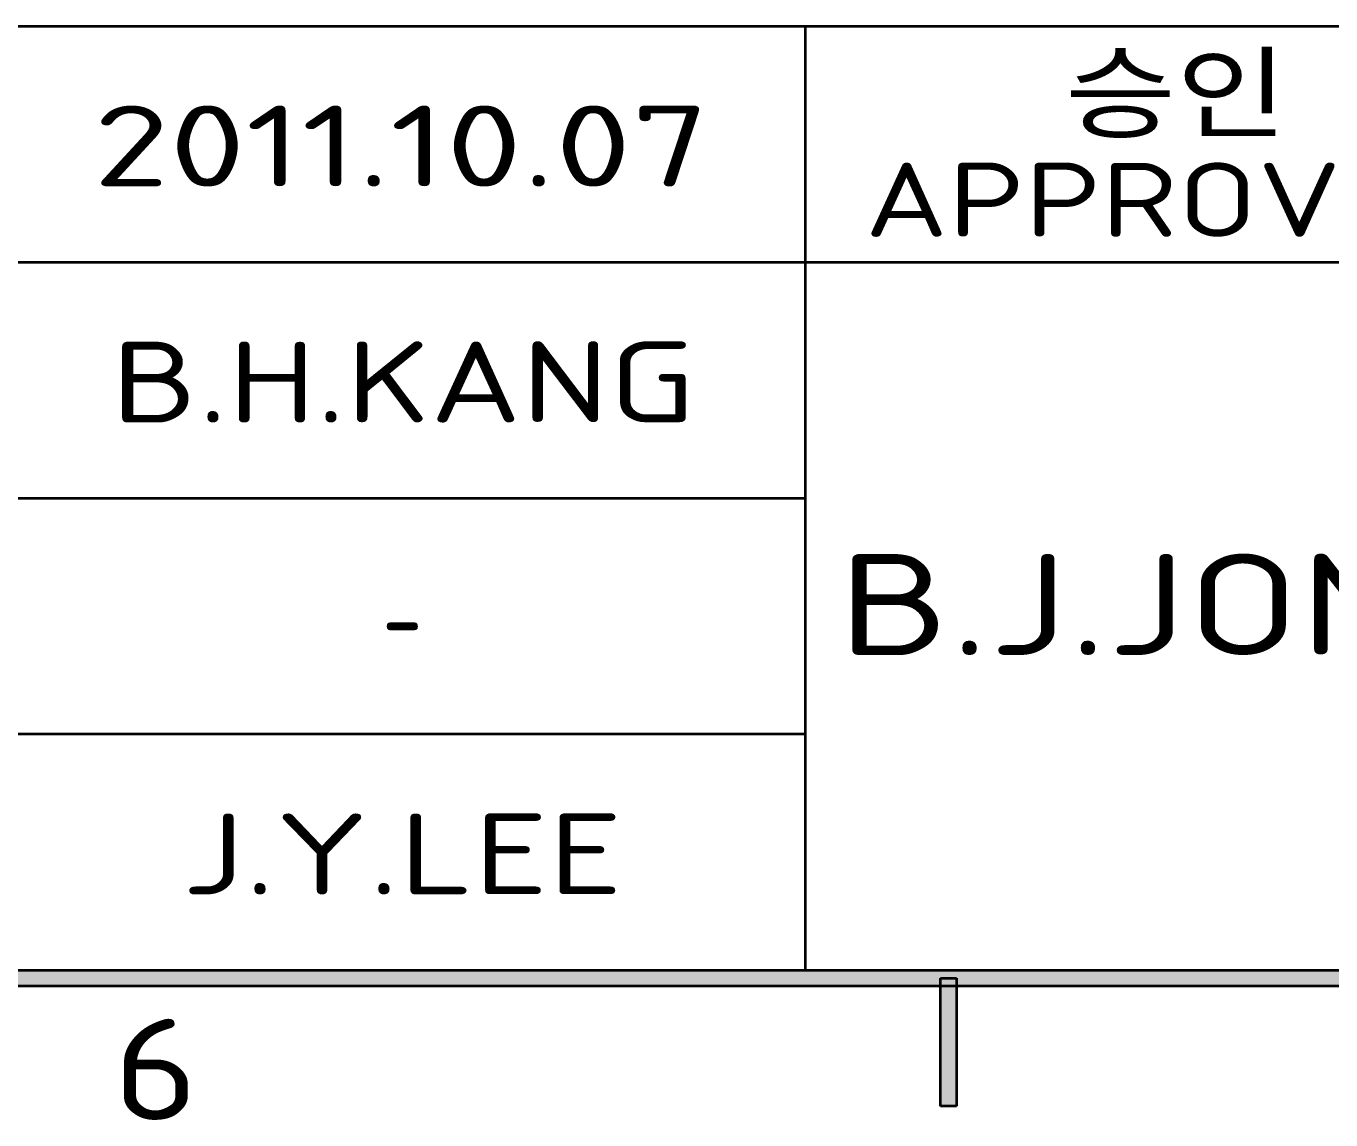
# Model space of a CAD drawing. Extents: x 23 to 417, y 3 to 294.
# Drawn here: x 292.64 to 331.34, y 5.79 to 38.24 of the extents above; entities that cross this region are included whole.
import ezdxf
from ezdxf.enums import TextEntityAlignment as Align

# ---------------------------------------------------------------- set-up
doc = ezdxf.new("R2010")
doc.units = 0
doc.layers.get('0').update_dxf_attribs({"lineweight": 13})
doc.layers.add('3', color=7, linetype='Continuous', lineweight=13)
doc.layers.add('5', color=7, linetype='Continuous', lineweight=13)
doc.styles.get("Standard").update_dxf_attribs({"font": 'isocp.shx'})
doc.styles.add('굴림', font='Gulim.ttf')

# ---------------------------------------------------------------- blocks, each defined once
blk = doc.blocks.new('BLOCK2388')
at = {"layer": '3', "color": 7, "lineweight": 13}
blk.add_text('6', height=3, dxfattribs=at).set_placement((295.223, 5.792), (297.761, 5.792), align=Align.FIT)
blk = doc.blocks.new('BLOCK2413')
at = {"layer": '5', "color": 7, "lineweight": 13}
blk.add_text('B.H.KANG', height=2.4, dxfattribs=at).set_placement((295.169, 26.481), (312.492, 26.481), align=Align.FIT)
blk = doc.blocks.new('BLOCK2414')
at = {"layer": '5', "color": 7, "lineweight": 13}
blk.add_text('2011.10.07', height=2.4, dxfattribs=at).set_placement((294.634, 33.481), (312.911, 33.481), align=Align.FIT)
blk = doc.blocks.new('BLOCK2415')
at = {"layer": '5', "color": 7, "lineweight": 13}
blk.add_text('-', height=2.4, dxfattribs=at).set_placement((303.217, 19.481), (304.386, 19.481), align=Align.FIT)
blk = doc.blocks.new('BLOCK2416')
at = {"layer": '5', "color": 7, "lineweight": 13}
blk.add_text('J.Y.LEE', height=2.4, dxfattribs=at).set_placement((297.263, 12.481), (310.34, 12.481), align=Align.FIT)
blk = doc.blocks.new('BLOCK2427')
at = {"layer": '5', "color": 7, "lineweight": 13}
blk.add_text('B.J.JONE', height=3, dxfattribs=at).set_placement((316.725, 19.582), (336.571, 19.582), align=Align.FIT)
blk = doc.blocks.new('BLOCK2539')
at = {"layer": '3', "color": 7, "lineweight": 5}
blk.add_solid([(29.763, 9.762), (30.237, 10.238), (410.237, 9.762), (409.763, 10.238)], dxfattribs=at)
blk = doc.blocks.new('BLOCK2548')
at = {"layer": '3', "color": 7, "lineweight": 5}
blk.add_solid([(319.763, 6.2), (320.237, 6.2), (319.763, 10), (320.237, 10)], dxfattribs=at)

msp = doc.modelspace()

# ---------------------------------------------------------------- linework, layer by layer
at = {"color": 7, "lineweight": 35}
for p, q in [((250.7625, 38.2375), (337.7625, 38.2375)), ((315.7625, 10.2375), (315.7625, 38.2375)), ((250.7625, 31.2375), (337.7625, 31.2375)), ((275.7625, 24.2375), (315.7625, 24.2375)), ((315.7625, 17.2375), (250.7625, 17.2375))]:
    msp.add_line(p, q, dxfattribs=at)
at = {"layer": '3', "color": 7, "lineweight": 35}
for p, q in [((30.2375, 10.2375), (409.7625, 10.2375)), ((410.2375, 9.7625), (29.7625, 9.7625))]:
    msp.add_line(p, q, dxfattribs=at)
at = {"layer": '3', "color": 7, "lineweight": 35, "ltscale": 0.095}
for p, q in [((319.7625, 6.2), (319.7625, 10)), ((320.2375, 10), (320.2375, 6.2))]:
    msp.add_line(p, q, dxfattribs=at)
at = {"layer": '3', "color": 7, "lineweight": 35, "ltscale": 0.011875}
for p, q in [((319.7625, 10), (320.2375, 10)), ((320.2375, 6.2), (319.7625, 6.2))]:
    msp.add_line(p, q, dxfattribs=at)

# ---------------------------------------------------------------- block references
at = {"layer": '3', "lineweight": 0}
for name in ['BLOCK2539', 'BLOCK2548', 'BLOCK2388']:
    msp.add_blockref(name, (0, 0), dxfattribs=at)
at = {"layer": '5', "lineweight": 0}
for name in ['BLOCK2414', 'BLOCK2413', 'BLOCK2427', 'BLOCK2415', 'BLOCK2416']:
    msp.add_blockref(name, (0, 0), dxfattribs=at)

# ---------------------------------------------------------------- texts
at = {"layer": '5', "color": 7, "lineweight": 13, "style": '굴림', "width": 1.100099}
msp.add_text('승인', height=2.2, dxfattribs=at).set_placement((323.4507, 35.1476), (330.0508, 35.1476), align=Align.FIT)
at = {"layer": '5', "color": 7, "lineweight": 13, "width": 1.310676}
msp.add_text('APPROVED', height=2.2, dxfattribs=at).set_placement((317.5135, 31.9887), (335.9879, 31.9887), align=Align.FIT)

doc.saveas('drawing.dxf')
